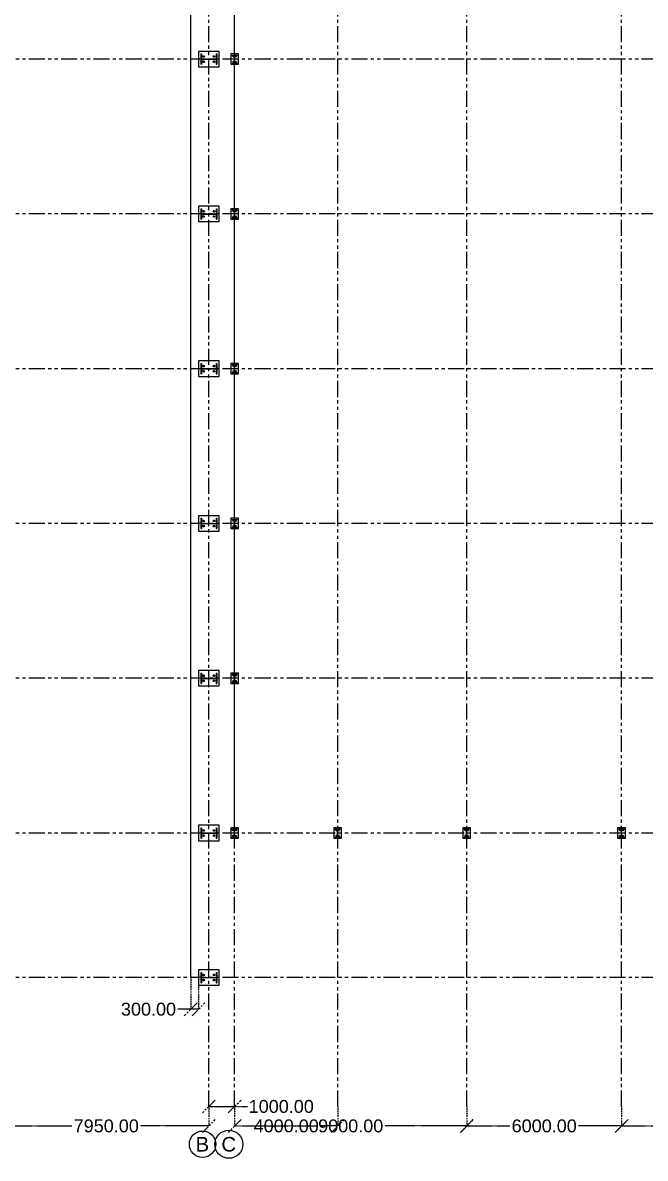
# Model space of a CAD drawing. Header units: inches. Extents: x 8519 to 881470, y -4476 to 84370.
# Drawn here: x 681474 to 705604, y -2002 to 42016 of the extents above; entities that cross this region are included whole.
import ezdxf

# ---------------------------------------------------------------- set-up
doc = ezdxf.new("R2010")
doc.units = ezdxf.units.IN
doc.header["$MEASUREMENT"] = 0
doc.header["$PDMODE"] = 34
doc.linetypes.add('ACAD_ISO03W100', pattern=[30, 12, -18])
doc.linetypes.add('PHANTOM2', pattern=[1.25, 0.625, -0.125, 0.125, -0.125, 0.125, -0.125])
for name, color, linetype in [('axis', 8, 'PHANTOM2'), ('columns', 2, 'Continuous'), ('dimensions', 1, 'PHANTOM2'), ('initial layout', 7, 'Continuous'), ('text', 3, 'Continuous')]:
    doc.layers.add(name, color=color, linetype=linetype)
doc.styles.get("Standard").update_dxf_attribs({"font": 'arial.ttf'})
doc.dimstyles.new('Dim_1', dxfattribs={"dimtxt": 500, "dimasz": 500, "dimexe": 0.0625, "dimexo": 0.0625, "dimgap": 100, "dimtad": 0, "dimtih": 1, "dimtoh": 1, "dimzin": 0, "dimdsep": 46, "dimtxsty": 'Standard', "dimblk": 'OBLIQUE', "dimcen": 0.09, "dimclrd": 256, "dimclre": 256, "dimclrt": 256, "dimadec": 0, "dimazin": 0, "dimtfac": 1, "dimtofl": 0, "dimtmove": 0, "dimatfit": 3, "dimfxl": 1, "dimtfillclr": 256, "dimtolj": 1, "dimtzin": 0, "dimlwe": -1, "dimarcsym": 0})

# ---------------------------------------------------------------- blocks, each defined once
blk = doc.blocks.new('_Oblique')
at = {"color": 0, "linetype": 'ByBlock', "lineweight": -2}
blk.add_line((-0.5, -0.5), (0.5, 0.5), dxfattribs=at)
blk = doc.blocks.new('*D18')
at = {"layer": 'Defpoints', "color": 0, "transparency": 16777216}
for p in [(687987, 5005), (688287, 4705), (687987, 3775)]:
    blk.add_point(p, dxfattribs=at)
at = {"layer": 'dimensions', "linetype": 'ACAD_ISO03W100', "transparency": 16777216}
for p, q in [((687987, 5005), (687987, 3775)), ((688287, 4705), (688287, 3775))]:
    blk.add_line(p, q, dxfattribs=at)
at = {"layer": 'dimensions', "lineweight": -2, "transparency": 16777216}
for p, q in [((687987, 3775), (687487, 3775)), ((688287, 3775), (687987, 3775))]:
    blk.add_line(p, q, dxfattribs=at)
at = {"layer": 'dimensions', "lineweight": -2, "transparency": 16777216, "xscale": 500, "yscale": 500, "zscale": 500, "rotation": 180}
blk.add_blockref('_Oblique', (687987, 3775), dxfattribs=at)
at = {"layer": 'dimensions', "lineweight": -2, "transparency": 16777216, "xscale": 500, "yscale": 500, "zscale": 500}
blk.add_blockref('_Oblique', (688287, 3775), dxfattribs=at)
at = {"layer": 'dimensions', "transparency": 16777216, "insert": (686350, 3775), "char_height": 500, "attachment_point": 5}
blk.add_mtext('\\A1;300.00', dxfattribs=at)
blk = doc.blocks.new('*D61')
at = {"layer": 'Defpoints', "color": 0, "transparency": 16777216}
for p in [(680737, 5), (688687, 5), (680737, -749)]:
    blk.add_point(p, dxfattribs=at)
at = {"layer": 'dimensions', "linetype": 'ACAD_ISO03W100', "transparency": 16777216}
for p, q in [((680737, 5), (680737, -750)), ((688687, 5), (688687, -750))]:
    blk.add_line(p, q, dxfattribs=at)
at = {"layer": 'dimensions', "lineweight": -2, "transparency": 16777216}
for p, q in [((680737, -749), (683383, -749)), ((688687, -749), (686041, -749))]:
    blk.add_line(p, q, dxfattribs=at)
at = {"layer": 'dimensions', "lineweight": -2, "transparency": 16777216, "xscale": 500, "yscale": 500, "zscale": 500, "rotation": 180}
blk.add_blockref('_Oblique', (680737, -749), dxfattribs=at)
at = {"layer": 'dimensions', "lineweight": -2, "transparency": 16777216, "xscale": 500, "yscale": 500, "zscale": 500}
blk.add_blockref('_Oblique', (688687, -749), dxfattribs=at)
at = {"layer": 'dimensions', "transparency": 16777216, "insert": (684712, -749), "char_height": 500, "attachment_point": 5}
blk.add_mtext('\\A1;7950.00', dxfattribs=at)
blk = doc.blocks.new('*D62')
at = {"layer": 'Defpoints', "color": 0, "transparency": 16777216}
for p in [(688687, 5), (689687, 5), (689687, 5)]:
    blk.add_point(p, dxfattribs=at)
at = {"layer": 'dimensions', "lineweight": -2, "transparency": 16777216}
for p, q in [((688687, 5), (689687, 5)), ((689687, 5), (690187, 5))]:
    blk.add_line(p, q, dxfattribs=at)
at = {"layer": 'dimensions', "lineweight": -2, "transparency": 16777216, "xscale": 500, "yscale": 500, "zscale": 500, "rotation": 180}
blk.add_blockref('_Oblique', (688687, 5), dxfattribs=at)
at = {"layer": 'dimensions', "lineweight": -2, "transparency": 16777216, "xscale": 500, "yscale": 500, "zscale": 500}
blk.add_blockref('_Oblique', (689687, 5), dxfattribs=at)
at = {"layer": 'dimensions', "transparency": 16777216, "insert": (691495, 5), "char_height": 500, "attachment_point": 5}
blk.add_mtext('\\A1;1000.00', dxfattribs=at)
blk = doc.blocks.new('*D63')
at = {"layer": 'Defpoints', "color": 0, "transparency": 16777216}
for p in [(689687, 5), (693687, 5), (689687, -749)]:
    blk.add_point(p, dxfattribs=at)
at = {"layer": 'dimensions', "linetype": 'ACAD_ISO03W100', "transparency": 16777216}
for p, q in [((689687, 5), (689687, -750)), ((693687, 5), (693687, -750))]:
    blk.add_line(p, q, dxfattribs=at)
at = {"layer": 'dimensions', "lineweight": -2, "transparency": 16777216}
for p, q in [((689687, -749), (690346, -749)), ((693687, -749), (693029, -749))]:
    blk.add_line(p, q, dxfattribs=at)
at = {"layer": 'dimensions', "lineweight": -2, "transparency": 16777216, "xscale": 500, "yscale": 500, "zscale": 500, "rotation": 180}
blk.add_blockref('_Oblique', (689687, -749), dxfattribs=at)
at = {"layer": 'dimensions', "lineweight": -2, "transparency": 16777216, "xscale": 500, "yscale": 500, "zscale": 500}
blk.add_blockref('_Oblique', (693687, -749), dxfattribs=at)
at = {"layer": 'dimensions', "transparency": 16777216, "insert": (691687, -749), "char_height": 500, "attachment_point": 5}
blk.add_mtext('\\A1;4000.00', dxfattribs=at)
blk = doc.blocks.new('*D64')
at = {"layer": 'Defpoints', "color": 0, "transparency": 16777216}
for p in [(704687, 5), (710687, 5), (704687, -749)]:
    blk.add_point(p, dxfattribs=at)
at = {"layer": 'dimensions', "linetype": 'ACAD_ISO03W100', "transparency": 16777216}
for p, q in [((704687, 5), (704687, -750)), ((710687, 5), (710687, -750))]:
    blk.add_line(p, q, dxfattribs=at)
at = {"layer": 'dimensions', "lineweight": -2, "transparency": 16777216}
for p, q in [((704687, -749), (706355, -749)), ((710687, -749), (709020, -749))]:
    blk.add_line(p, q, dxfattribs=at)
at = {"layer": 'dimensions', "lineweight": -2, "transparency": 16777216, "xscale": 500, "yscale": 500, "zscale": 500, "rotation": 180}
blk.add_blockref('_Oblique', (704687, -749), dxfattribs=at)
at = {"layer": 'dimensions', "lineweight": -2, "transparency": 16777216, "xscale": 500, "yscale": 500, "zscale": 500}
blk.add_blockref('_Oblique', (710687, -749), dxfattribs=at)
at = {"layer": 'dimensions', "transparency": 16777216, "insert": (707687, -749), "char_height": 500, "attachment_point": 5}
blk.add_mtext('\\A1;6000.00', dxfattribs=at)
blk = doc.blocks.new('*D70')
at = {"layer": 'Defpoints', "color": 0, "transparency": 16777216}
for p in [(689687, 5), (698687, 5), (698687, -749)]:
    blk.add_point(p, dxfattribs=at)
at = {"layer": 'dimensions', "linetype": 'ACAD_ISO03W100', "transparency": 16777216}
for p, q in [((689687, 5), (689687, -750)), ((698687, 5), (698687, -750))]:
    blk.add_line(p, q, dxfattribs=at)
at = {"layer": 'dimensions', "lineweight": -2, "transparency": 16777216}
for p, q in [((689687, -749), (692856, -749)), ((698687, -749), (695519, -749))]:
    blk.add_line(p, q, dxfattribs=at)
at = {"layer": 'dimensions', "lineweight": -2, "transparency": 16777216, "xscale": 500, "yscale": 500, "zscale": 500, "rotation": 180}
blk.add_blockref('_Oblique', (689687, -749), dxfattribs=at)
at = {"layer": 'dimensions', "lineweight": -2, "transparency": 16777216, "xscale": 500, "yscale": 500, "zscale": 500}
blk.add_blockref('_Oblique', (698687, -749), dxfattribs=at)
at = {"layer": 'dimensions', "transparency": 16777216, "insert": (694187, -749), "char_height": 500, "attachment_point": 5}
blk.add_mtext('\\A1;9000.00', dxfattribs=at)
blk = doc.blocks.new('*D71')
at = {"layer": 'Defpoints', "color": 0, "transparency": 16777216}
for p in [(698687, 5), (704687, 5), (704687, -749)]:
    blk.add_point(p, dxfattribs=at)
at = {"layer": 'dimensions', "linetype": 'ACAD_ISO03W100', "transparency": 16777216}
for p, q in [((698687, 5), (698687, -750)), ((704687, 5), (704687, -750))]:
    blk.add_line(p, q, dxfattribs=at)
at = {"layer": 'dimensions', "lineweight": -2, "transparency": 16777216}
for p, q in [((698687, -749), (700355, -749)), ((704687, -749), (703020, -749))]:
    blk.add_line(p, q, dxfattribs=at)
at = {"layer": 'dimensions', "lineweight": -2, "transparency": 16777216, "xscale": 500, "yscale": 500, "zscale": 500, "rotation": 180}
blk.add_blockref('_Oblique', (698687, -749), dxfattribs=at)
at = {"layer": 'dimensions', "lineweight": -2, "transparency": 16777216, "xscale": 500, "yscale": 500, "zscale": 500}
blk.add_blockref('_Oblique', (704687, -749), dxfattribs=at)
at = {"layer": 'dimensions', "transparency": 16777216, "insert": (701687, -749), "char_height": 500, "attachment_point": 5}
blk.add_mtext('\\A1;6000.00', dxfattribs=at)

msp = doc.modelspace()

# ---------------------------------------------------------------- linework, layer by layer
at = {"layer": 'axis', "ltscale": 1000}
for p, q in [((688687.275, 5.309), (688687.275, 83038.138)), ((689687.275, 5.309), (689687.275, 83038.138)), ((693687.275, 5.309), (693687.275, 83038.138)), ((698687.275, 5.309), (698687.275, 83038.138)), ((704687.275, 5.309), (704687.275, 83038.138)), ((753587.275, 40605.309), (661787.275, 40605.309)), ((753587.275, 40605.309), (661787.275, 40605.309)), ((753587.275, 40605.309), (661787.275, 40605.309)), ((753587.275, 40605.309), (661787.275, 40605.309)), ((753587.275, 34605.309), (661787.275, 34605.309)), ((753587.275, 34605.309), (661787.275, 34605.309)), ((753587.275, 34605.309), (661787.275, 34605.309)), ((753587.275, 34605.309), (661787.275, 34605.309)), ((753587.275, 28605.309), (661787.275, 28605.309)), ((753587.275, 28605.309), (661787.275, 28605.309)), ((753587.275, 28605.309), (661787.275, 28605.309)), ((753587.275, 28605.309), (661787.275, 28605.309)), ((753587.275, 22605.309), (661787.275, 22605.309)), ((753587.275, 22605.309), (661787.275, 22605.309)), ((753587.275, 22605.309), (661787.275, 22605.309)), ((753587.275, 22605.309), (661787.275, 22605.309)), ((753587.275, 16605.309), (661787.275, 16605.309)), ((753587.275, 16605.309), (661787.275, 16605.309)), ((753587.275, 16605.309), (661787.275, 16605.309)), ((753587.275, 16605.309), (661787.275, 16605.309)), ((753587.275, 10605.309), (661787.275, 10605.309)), ((753587.275, 10605.309), (661787.275, 10605.309)), ((753587.275, 10605.309), (661787.275, 10605.309)), ((753587.275, 10605.309), (661787.275, 10605.309)), ((753587.275, 5005.309), (661787.275, 5005.309))]:
    msp.add_line(p, q, dxfattribs=at)
at = {"layer": 'columns'}
for p, q in [((688372.288, 40805.313), (688372.288, 40405.313)), ((688372.288, 40805.313), (688402.288, 40805.313)), ((688387.288, 40610.313), (688987.288, 40610.313)), ((688387.288, 40600.313), (688987.288, 40600.313)), ((688402.288, 40805.313), (688402.288, 40405.313)), ((688447.288, 40705.313), (688527.288, 40705.313)), ((688447.288, 40505.313), (688527.288, 40505.313)), ((688487.288, 40705.313), (688487.288, 40745.313)), ((688487.288, 40705.313), (688487.288, 40665.313)), ((688487.288, 40505.313), (688487.288, 40545.313)), ((688487.288, 40505.313), (688487.288, 40465.313)), ((688847.288, 40705.313), (688927.288, 40705.313)), ((688847.288, 40505.313), (688927.288, 40505.313)), ((688887.288, 40705.313), (688887.288, 40745.313)), ((688887.288, 40705.313), (688887.288, 40665.313)), ((688887.288, 40505.313), (688887.288, 40545.313)), ((688887.288, 40505.313), (688887.288, 40465.313)), ((688972.288, 40805.313), (688972.288, 40405.313)), ((688972.288, 40805.313), (689002.288, 40805.313)), ((689002.288, 40805.313), (689002.288, 40405.313)), ((689589.775, 40762.809), (689789.775, 40762.809)), ((689589.775, 40747.809), (689589.775, 40762.809)), ((689589.775, 40747.809), (689789.775, 40747.809)), ((689639.775, 40705.309), (689619.775, 40705.309)), ((689639.775, 40505.309), (689619.775, 40505.309)), ((689639.775, 40685.309), (689639.775, 40725.309)), ((689639.775, 40705.309), (689659.775, 40705.309)), ((689639.775, 40485.309), (689639.775, 40525.309)), ((689639.775, 40505.309), (689659.775, 40505.309)), ((689687.275, 40455.309), (689687.275, 40755.309)), ((689692.275, 40455.309), (689692.275, 40755.309)), ((689739.775, 40705.309), (689719.775, 40705.309)), ((689739.775, 40505.309), (689719.775, 40505.309)), ((689739.775, 40685.309), (689739.775, 40725.309)), ((689739.775, 40705.309), (689759.775, 40705.309)), ((689739.775, 40485.309), (689739.775, 40525.309)), ((689739.775, 40505.309), (689759.775, 40505.309)), ((689789.775, 40747.809), (689789.775, 40762.809)), ((688372.288, 40405.313), (688402.288, 40405.313)), ((688972.288, 40405.313), (689002.288, 40405.313)), ((689589.775, 40462.809), (689789.775, 40462.809)), ((689589.775, 40447.809), (689589.775, 40462.809)), ((689589.775, 40447.809), (689789.775, 40447.809)), ((689789.775, 40447.809), (689789.775, 40462.809)), ((688372.288, 34805.313), (688372.288, 34405.313)), ((688372.288, 34805.313), (688402.288, 34805.313)), ((688402.288, 34805.313), (688402.288, 34405.313)), ((688972.288, 34805.313), (688972.288, 34405.313)), ((688972.288, 34805.313), (689002.288, 34805.313)), ((689002.288, 34805.313), (689002.288, 34405.313)), ((688372.288, 34405.313), (688402.288, 34405.313)), ((688387.288, 34610.313), (688987.288, 34610.313)), ((688387.288, 34600.313), (688987.288, 34600.313)), ((688447.288, 34705.313), (688527.288, 34705.313)), ((688447.288, 34505.313), (688527.288, 34505.313)), ((688487.288, 34705.313), (688487.288, 34745.313)), ((688487.288, 34705.313), (688487.288, 34665.313)), ((688487.288, 34505.313), (688487.288, 34545.313)), ((688487.288, 34505.313), (688487.288, 34465.313)), ((688847.288, 34705.313), (688927.288, 34705.313)), ((688847.288, 34505.313), (688927.288, 34505.313)), ((688887.288, 34705.313), (688887.288, 34745.313)), ((688887.288, 34705.313), (688887.288, 34665.313)), ((688887.288, 34505.313), (688887.288, 34545.313)), ((688887.288, 34505.313), (688887.288, 34465.313)), ((688972.288, 34405.313), (689002.288, 34405.313)), ((689589.775, 34762.809), (689789.775, 34762.809)), ((689589.775, 34747.809), (689589.775, 34762.809)), ((689589.775, 34747.809), (689789.775, 34747.809)), ((689589.775, 34462.809), (689789.775, 34462.809)), ((689589.775, 34447.809), (689589.775, 34462.809)), ((689589.775, 34447.809), (689789.775, 34447.809)), ((689639.775, 34705.309), (689619.775, 34705.309)), ((689639.775, 34505.309), (689619.775, 34505.309)), ((689639.775, 34685.309), (689639.775, 34725.309)), ((689639.775, 34705.309), (689659.775, 34705.309)), ((689639.775, 34485.309), (689639.775, 34525.309)), ((689639.775, 34505.309), (689659.775, 34505.309)), ((689687.275, 34455.309), (689687.275, 34755.309)), ((689692.275, 34455.309), (689692.275, 34755.309)), ((689739.775, 34705.309), (689719.775, 34705.309)), ((689739.775, 34505.309), (689719.775, 34505.309)), ((689739.775, 34685.309), (689739.775, 34725.309)), ((689739.775, 34705.309), (689759.775, 34705.309)), ((689739.775, 34485.309), (689739.775, 34525.309)), ((689739.775, 34505.309), (689759.775, 34505.309)), ((689789.775, 34747.809), (689789.775, 34762.809)), ((689789.775, 34447.809), (689789.775, 34462.809)), ((688372.288, 28805.313), (688372.288, 28405.313)), ((688372.288, 28805.313), (688402.288, 28805.313)), ((688402.288, 28805.313), (688402.288, 28405.313)), ((688447.288, 28705.313), (688527.288, 28705.313)), ((688487.288, 28705.313), (688487.288, 28745.313)), ((688487.288, 28705.313), (688487.288, 28665.313)), ((688847.288, 28705.313), (688927.288, 28705.313)), ((688887.288, 28705.313), (688887.288, 28745.313)), ((688887.288, 28705.313), (688887.288, 28665.313)), ((688972.288, 28805.313), (688972.288, 28405.313)), ((688972.288, 28805.313), (689002.288, 28805.313)), ((689002.288, 28805.313), (689002.288, 28405.313)), ((689589.775, 28762.809), (689789.775, 28762.809)), ((689589.775, 28747.809), (689589.775, 28762.809)), ((689589.775, 28747.809), (689789.775, 28747.809)), ((689639.775, 28705.309), (689619.775, 28705.309)), ((689639.775, 28685.309), (689639.775, 28725.309)), ((689639.775, 28705.309), (689659.775, 28705.309)), ((689687.275, 28455.309), (689687.275, 28755.309)), ((689692.275, 28455.309), (689692.275, 28755.309)), ((689739.775, 28705.309), (689719.775, 28705.309)), ((689739.775, 28685.309), (689739.775, 28725.309)), ((689739.775, 28705.309), (689759.775, 28705.309)), ((689789.775, 28747.809), (689789.775, 28762.809)), ((688372.288, 28405.313), (688402.288, 28405.313)), ((688387.288, 28610.313), (688987.288, 28610.313)), ((688387.288, 28600.313), (688987.288, 28600.313)), ((688447.288, 28505.313), (688527.288, 28505.313)), ((688487.288, 28505.313), (688487.288, 28545.313)), ((688487.288, 28505.313), (688487.288, 28465.313)), ((688847.288, 28505.313), (688927.288, 28505.313)), ((688887.288, 28505.313), (688887.288, 28545.313)), ((688887.288, 28505.313), (688887.288, 28465.313)), ((688972.288, 28405.313), (689002.288, 28405.313)), ((689589.775, 28462.809), (689789.775, 28462.809)), ((689589.775, 28447.809), (689589.775, 28462.809)), ((689589.775, 28447.809), (689789.775, 28447.809)), ((689639.775, 28505.309), (689619.775, 28505.309)), ((689639.775, 28485.309), (689639.775, 28525.309)), ((689639.775, 28505.309), (689659.775, 28505.309)), ((689739.775, 28505.309), (689719.775, 28505.309)), ((689739.775, 28485.309), (689739.775, 28525.309)), ((689739.775, 28505.309), (689759.775, 28505.309)), ((689789.775, 28447.809), (689789.775, 28462.809)), ((688372.288, 22805.313), (688372.288, 22405.313)), ((688372.288, 22805.313), (688402.288, 22805.313)), ((688387.288, 22610.313), (688987.288, 22610.313)), ((688387.288, 22600.313), (688987.288, 22600.313)), ((688402.288, 22805.313), (688402.288, 22405.313)), ((688447.288, 22705.313), (688527.288, 22705.313)), ((688447.288, 22505.313), (688527.288, 22505.313)), ((688487.288, 22705.313), (688487.288, 22745.313)), ((688487.288, 22705.313), (688487.288, 22665.313)), ((688487.288, 22505.313), (688487.288, 22545.313)), ((688487.288, 22505.313), (688487.288, 22465.313)), ((688847.288, 22705.313), (688927.288, 22705.313)), ((688847.288, 22505.313), (688927.288, 22505.313)), ((688887.288, 22705.313), (688887.288, 22745.313)), ((688887.288, 22705.313), (688887.288, 22665.313)), ((688887.288, 22505.313), (688887.288, 22545.313)), ((688887.288, 22505.313), (688887.288, 22465.313)), ((688972.288, 22805.313), (688972.288, 22405.313)), ((688972.288, 22805.313), (689002.288, 22805.313)), ((689002.288, 22805.313), (689002.288, 22405.313)), ((689589.775, 22762.809), (689789.775, 22762.809)), ((689589.775, 22747.809), (689589.775, 22762.809)), ((689589.775, 22747.809), (689789.775, 22747.809)), ((689589.775, 22462.809), (689789.775, 22462.809)), ((689589.775, 22447.809), (689589.775, 22462.809)), ((689639.775, 22705.309), (689619.775, 22705.309)), ((689639.775, 22505.309), (689619.775, 22505.309)), ((689639.775, 22685.309), (689639.775, 22725.309)), ((689639.775, 22705.309), (689659.775, 22705.309)), ((689639.775, 22485.309), (689639.775, 22525.309)), ((689639.775, 22505.309), (689659.775, 22505.309)), ((689687.275, 22455.309), (689687.275, 22755.309)), ((689692.275, 22455.309), (689692.275, 22755.309)), ((689739.775, 22705.309), (689719.775, 22705.309)), ((689739.775, 22505.309), (689719.775, 22505.309)), ((689739.775, 22685.309), (689739.775, 22725.309)), ((689739.775, 22705.309), (689759.775, 22705.309)), ((689739.775, 22485.309), (689739.775, 22525.309)), ((689739.775, 22505.309), (689759.775, 22505.309)), ((689789.775, 22747.809), (689789.775, 22762.809)), ((689789.775, 22447.809), (689789.775, 22462.809)), ((688372.288, 22405.313), (688402.288, 22405.313)), ((688972.288, 22405.313), (689002.288, 22405.313)), ((689589.775, 22447.809), (689789.775, 22447.809)), ((688372.288, 16805.313), (688372.288, 16405.313)), ((688372.288, 16805.313), (688402.288, 16805.313)), ((688402.288, 16805.313), (688402.288, 16405.313)), ((688487.288, 16705.313), (688487.288, 16745.313)), ((688887.288, 16705.313), (688887.288, 16745.313)), ((688972.288, 16805.313), (688972.288, 16405.313)), ((688972.288, 16805.313), (689002.288, 16805.313)), ((689002.288, 16805.313), (689002.288, 16405.313)), ((689589.775, 16762.809), (689789.775, 16762.809)), ((689589.775, 16747.809), (689589.775, 16762.809)), ((689589.775, 16747.809), (689789.775, 16747.809)), ((689687.275, 16455.309), (689687.275, 16755.309)), ((689692.275, 16455.309), (689692.275, 16755.309)), ((689789.775, 16747.809), (689789.775, 16762.809)), ((688372.288, 16405.313), (688402.288, 16405.313)), ((688387.288, 16610.313), (688987.288, 16610.313)), ((688387.288, 16600.313), (688987.288, 16600.313)), ((688447.288, 16705.313), (688527.288, 16705.313)), ((688447.288, 16505.313), (688527.288, 16505.313)), ((688487.288, 16705.313), (688487.288, 16665.313)), ((688487.288, 16505.313), (688487.288, 16545.313)), ((688487.288, 16505.313), (688487.288, 16465.313)), ((688847.288, 16705.313), (688927.288, 16705.313)), ((688847.288, 16505.313), (688927.288, 16505.313)), ((688887.288, 16705.313), (688887.288, 16665.313)), ((688887.288, 16505.313), (688887.288, 16545.313)), ((688887.288, 16505.313), (688887.288, 16465.313)), ((688972.288, 16405.313), (689002.288, 16405.313)), ((689589.775, 16462.809), (689789.775, 16462.809)), ((689589.775, 16447.809), (689589.775, 16462.809)), ((689589.775, 16447.809), (689789.775, 16447.809)), ((689639.775, 16705.309), (689619.775, 16705.309)), ((689639.775, 16505.309), (689619.775, 16505.309)), ((689639.775, 16685.309), (689639.775, 16725.309)), ((689639.775, 16705.309), (689659.775, 16705.309)), ((689639.775, 16485.309), (689639.775, 16525.309)), ((689639.775, 16505.309), (689659.775, 16505.309)), ((689739.775, 16705.309), (689719.775, 16705.309)), ((689739.775, 16505.309), (689719.775, 16505.309)), ((689739.775, 16685.309), (689739.775, 16725.309)), ((689739.775, 16705.309), (689759.775, 16705.309)), ((689739.775, 16485.309), (689739.775, 16525.309)), ((689739.775, 16505.309), (689759.775, 16505.309)), ((689789.775, 16447.809), (689789.775, 16462.809)), ((688372.288, 10805.313), (688372.288, 10405.313)), ((688372.288, 10805.313), (688402.288, 10805.313)), ((688387.288, 10610.313), (688987.288, 10610.313)), ((688387.288, 10600.313), (688987.288, 10600.313)), ((688402.288, 10805.313), (688402.288, 10405.313)), ((688447.288, 10705.313), (688527.288, 10705.313)), ((688487.288, 10705.313), (688487.288, 10745.313)), ((688487.288, 10705.313), (688487.288, 10665.313)), ((688847.288, 10705.313), (688927.288, 10705.313)), ((688887.288, 10705.313), (688887.288, 10745.313)), ((688887.288, 10705.313), (688887.288, 10665.313)), ((688972.288, 10805.313), (688972.288, 10405.313)), ((688972.288, 10805.313), (689002.288, 10805.313)), ((689002.288, 10805.313), (689002.288, 10405.313)), ((689584.775, 10762.809), (689784.775, 10762.809)), ((689584.775, 10747.809), (689584.775, 10762.809)), ((689584.775, 10747.809), (689784.775, 10747.809)), ((689634.775, 10705.309), (689614.775, 10705.309)), ((689634.775, 10685.309), (689634.775, 10725.309)), ((689634.775, 10705.309), (689654.775, 10705.309)), ((689682.275, 10455.309), (689682.275, 10755.309)), ((689687.275, 10455.309), (689687.275, 10755.309)), ((689734.775, 10705.309), (689714.775, 10705.309)), ((689734.775, 10685.309), (689734.775, 10725.309)), ((689734.775, 10705.309), (689754.775, 10705.309)), ((689784.775, 10747.809), (689784.775, 10762.809)), ((693582.275, 10762.809), (693782.275, 10762.809)), ((693582.275, 10747.809), (693582.275, 10762.809)), ((693582.275, 10747.809), (693782.275, 10747.809)), ((693632.275, 10705.309), (693612.275, 10705.309)), ((693632.275, 10685.309), (693632.275, 10725.309)), ((693632.275, 10705.309), (693652.275, 10705.309)), ((693679.775, 10455.309), (693679.775, 10755.309)), ((693684.775, 10455.309), (693684.775, 10755.309)), ((693732.275, 10705.309), (693712.275, 10705.309)), ((693732.275, 10685.309), (693732.275, 10725.309)), ((693732.275, 10705.309), (693752.275, 10705.309)), ((693782.275, 10747.809), (693782.275, 10762.809)), ((698582.275, 10762.809), (698782.275, 10762.809)), ((698582.275, 10747.809), (698582.275, 10762.809)), ((698582.275, 10747.809), (698782.275, 10747.809)), ((698632.275, 10705.309), (698612.275, 10705.309)), ((698632.275, 10685.309), (698632.275, 10725.309)), ((698632.275, 10705.309), (698652.275, 10705.309)), ((698679.775, 10455.309), (698679.775, 10755.309)), ((698684.775, 10455.309), (698684.775, 10755.309)), ((698732.275, 10705.309), (698712.275, 10705.309)), ((698732.275, 10685.309), (698732.275, 10725.309)), ((698732.275, 10705.309), (698752.275, 10705.309)), ((698782.275, 10747.809), (698782.275, 10762.809)), ((704582.275, 10762.809), (704782.275, 10762.809)), ((704582.275, 10747.809), (704582.275, 10762.809)), ((704582.275, 10747.809), (704782.275, 10747.809)), ((704632.275, 10705.309), (704612.275, 10705.309)), ((704632.275, 10685.309), (704632.275, 10725.309)), ((704632.275, 10705.309), (704652.275, 10705.309)), ((704679.775, 10455.309), (704679.775, 10755.309)), ((704684.775, 10455.309), (704684.775, 10755.309)), ((704732.275, 10705.309), (704712.275, 10705.309)), ((704732.275, 10685.309), (704732.275, 10725.309)), ((704732.275, 10705.309), (704752.275, 10705.309)), ((704782.275, 10747.809), (704782.275, 10762.809)), ((688372.288, 10405.313), (688402.288, 10405.313)), ((688447.288, 10505.313), (688527.288, 10505.313)), ((688487.288, 10505.313), (688487.288, 10545.313)), ((688487.288, 10505.313), (688487.288, 10465.313)), ((688847.288, 10505.313), (688927.288, 10505.313)), ((688887.288, 10505.313), (688887.288, 10545.313)), ((688887.288, 10505.313), (688887.288, 10465.313)), ((688972.288, 10405.313), (689002.288, 10405.313)), ((689584.775, 10462.809), (689784.775, 10462.809)), ((689584.775, 10447.809), (689584.775, 10462.809)), ((689584.775, 10447.809), (689784.775, 10447.809)), ((689634.775, 10505.309), (689614.775, 10505.309)), ((689634.775, 10485.309), (689634.775, 10525.309)), ((689634.775, 10505.309), (689654.775, 10505.309)), ((689734.775, 10505.309), (689714.775, 10505.309)), ((689734.775, 10485.309), (689734.775, 10525.309)), ((689734.775, 10505.309), (689754.775, 10505.309)), ((689784.775, 10447.809), (689784.775, 10462.809)), ((693582.275, 10462.809), (693782.275, 10462.809)), ((693582.275, 10447.809), (693582.275, 10462.809)), ((693582.275, 10447.809), (693782.275, 10447.809)), ((693632.275, 10505.309), (693612.275, 10505.309)), ((693632.275, 10485.309), (693632.275, 10525.309)), ((693632.275, 10505.309), (693652.275, 10505.309)), ((693732.275, 10505.309), (693712.275, 10505.309)), ((693732.275, 10485.309), (693732.275, 10525.309)), ((693732.275, 10505.309), (693752.275, 10505.309)), ((693782.275, 10447.809), (693782.275, 10462.809)), ((698582.275, 10462.809), (698782.275, 10462.809)), ((698582.275, 10447.809), (698582.275, 10462.809)), ((698582.275, 10447.809), (698782.275, 10447.809)), ((698632.275, 10505.309), (698612.275, 10505.309)), ((698632.275, 10485.309), (698632.275, 10525.309)), ((698632.275, 10505.309), (698652.275, 10505.309)), ((698732.275, 10505.309), (698712.275, 10505.309)), ((698732.275, 10485.309), (698732.275, 10525.309)), ((698732.275, 10505.309), (698752.275, 10505.309)), ((698782.275, 10447.809), (698782.275, 10462.809)), ((704582.275, 10462.809), (704782.275, 10462.809)), ((704582.275, 10447.809), (704582.275, 10462.809)), ((704582.275, 10447.809), (704782.275, 10447.809)), ((704632.275, 10505.309), (704612.275, 10505.309)), ((704632.275, 10485.309), (704632.275, 10525.309)), ((704632.275, 10505.309), (704652.275, 10505.309)), ((704732.275, 10505.309), (704712.275, 10505.309)), ((704732.275, 10485.309), (704732.275, 10525.309)), ((704732.275, 10505.309), (704752.275, 10505.309)), ((704782.275, 10447.809), (704782.275, 10462.809)), ((688372.288, 5205.309), (688372.288, 4805.309)), ((688372.288, 5205.309), (688402.288, 5205.309)), ((688387.288, 5010.309), (688987.288, 5010.309)), ((688387.288, 5000.309), (688987.288, 5000.309)), ((688402.288, 5205.309), (688402.288, 4805.309)), ((688447.288, 5105.309), (688527.288, 5105.309)), ((688447.288, 4905.309), (688527.288, 4905.309)), ((688487.288, 5105.309), (688487.288, 5145.309)), ((688487.288, 5105.309), (688487.288, 5065.309)), ((688487.288, 4905.309), (688487.288, 4945.309)), ((688487.288, 4905.309), (688487.288, 4865.309)), ((688847.288, 5105.309), (688927.288, 5105.309)), ((688847.288, 4905.309), (688927.288, 4905.309)), ((688887.288, 5105.309), (688887.288, 5145.309)), ((688887.288, 5105.309), (688887.288, 5065.309)), ((688887.288, 4905.309), (688887.288, 4945.309)), ((688887.288, 4905.309), (688887.288, 4865.309)), ((688972.288, 5205.309), (688972.288, 4805.309)), ((688972.288, 5205.309), (689002.288, 5205.309)), ((689002.288, 5205.309), (689002.288, 4805.309)), ((688372.288, 4805.309), (688402.288, 4805.309)), ((688972.288, 4805.309), (689002.288, 4805.309))]:
    msp.add_line(p, q, dxfattribs=at)
for points in [[(688287.288, 40305.313), (689087.288, 40305.313), (689087.288, 40905.313), (688287.288, 40905.313)], [(689839.775, 40405.309), (689839.775, 40805.309), (689539.775, 40805.309), (689539.775, 40405.309)], [(688287.288, 34305.313), (689087.288, 34305.313), (689087.288, 34905.313), (688287.288, 34905.313)], [(689839.775, 34405.309), (689839.775, 34805.309), (689539.775, 34805.309), (689539.775, 34405.309)], [(688287.288, 28305.313), (689087.288, 28305.313), (689087.288, 28905.313), (688287.288, 28905.313)], [(689839.775, 28405.309), (689839.775, 28805.309), (689539.775, 28805.309), (689539.775, 28405.309)], [(688287.288, 22305.313), (689087.288, 22305.313), (689087.288, 22905.313), (688287.288, 22905.313)], [(689839.775, 22405.309), (689839.775, 22805.309), (689539.775, 22805.309), (689539.775, 22405.309)], [(688287.288, 16305.313), (689087.288, 16305.313), (689087.288, 16905.313), (688287.288, 16905.313)], [(689839.775, 16405.309), (689839.775, 16805.309), (689539.775, 16805.309), (689539.775, 16405.309)], [(688287.288, 10305.313), (689087.288, 10305.313), (689087.288, 10905.313), (688287.288, 10905.313)], [(689834.775, 10405.309), (689834.775, 10805.309), (689534.775, 10805.309), (689534.775, 10405.309)], [(693832.275, 10405.309), (693832.275, 10805.309), (693532.275, 10805.309), (693532.275, 10405.309)], [(698832.275, 10405.309), (698832.275, 10805.309), (698532.275, 10805.309), (698532.275, 10405.309)], [(704832.275, 10405.309), (704832.275, 10805.309), (704532.275, 10805.309), (704532.275, 10405.309)], [(688287.288, 4705.309), (689087.288, 4705.309), (689087.288, 5305.309), (688287.288, 5305.309)]]:
    msp.add_lwpolyline(points, close=True, dxfattribs=at)
for centre, radius in [((688487.288, 40705.313), 30), ((688487.288, 40505.313), 30), ((688887.288, 40705.313), 30), ((688887.288, 40505.313), 30), ((689639.775, 40705.309), 15), ((689639.775, 40505.309), 15), ((689739.775, 40705.309), 15), ((689739.775, 40505.309), 15), ((688487.288, 34705.313), 30), ((688487.288, 34505.313), 30), ((688887.288, 34705.313), 30), ((688887.288, 34505.313), 30), ((689639.775, 34705.309), 15), ((689639.775, 34505.309), 15), ((689739.775, 34705.309), 15), ((689739.775, 34505.309), 15), ((688487.288, 28705.313), 30), ((688887.288, 28705.313), 30), ((689639.775, 28705.309), 15), ((689739.775, 28705.309), 15), ((688487.288, 28505.313), 30), ((688887.288, 28505.313), 30), ((689639.775, 28505.309), 15), ((689739.775, 28505.309), 15), ((688487.288, 22705.313), 30), ((688487.288, 22505.313), 30), ((688887.288, 22705.313), 30), ((688887.288, 22505.313), 30), ((689639.775, 22705.309), 15), ((689639.775, 22505.309), 15), ((689739.775, 22705.309), 15), ((689739.775, 22505.309), 15), ((688487.288, 16705.313), 30), ((688887.288, 16705.313), 30), ((688487.288, 16505.313), 30), ((688887.288, 16505.313), 30), ((689639.775, 16705.309), 15), ((689639.775, 16505.309), 15), ((689739.775, 16705.309), 15), ((689739.775, 16505.309), 15), ((688487.288, 10705.313), 30), ((688887.288, 10705.313), 30), ((689634.775, 10705.309), 15), ((689734.775, 10705.309), 15), ((693632.275, 10705.309), 15), ((693732.275, 10705.309), 15), ((698632.275, 10705.309), 15), ((698732.275, 10705.309), 15), ((704632.275, 10705.309), 15), ((704732.275, 10705.309), 15), ((688487.288, 10505.313), 30), ((688887.288, 10505.313), 30), ((689634.775, 10505.309), 15), ((689734.775, 10505.309), 15), ((693632.275, 10505.309), 15), ((693732.275, 10505.309), 15), ((698632.275, 10505.309), 15), ((698732.275, 10505.309), 15), ((704632.275, 10505.309), 15), ((704732.275, 10505.309), 15), ((688487.288, 5105.309), 30), ((688487.288, 4905.309), 30), ((688887.288, 5105.309), 30), ((688887.288, 4905.309), 30)]:
    msp.add_circle(centre, radius, dxfattribs=at)
at = {"layer": 'initial layout'}
for p, q in [((687987.288, 5005.309), (687987.288, 76205.313)), ((689684.775, 10605.309), (689690.278, 76205.313))]:
    msp.add_line(p, q, dxfattribs=at)
at = {"layer": 'text'}
for centre, radius in [((688445.173, -1458.12), 512.583), ((689463.089, -1458.12), 543.627)]:
    msp.add_circle(centre, radius, dxfattribs=at)

# ---------------------------------------------------------------- texts
for s, p in [('B', (688174.127, -1740.532)), ('C', (689174.127, -1740.532))]:
    msp.add_text(s, height=564.824, dxfattribs=at).set_placement(p)

# ---------------------------------------------------------------- dimensions: what is measured, and where the dimension line sits
at = {"layer": 'dimensions'}
for base, p1, p2, picture, middle in [((687987.288, 3774.797), (688287.288, 4705.309), (687987.288, 5005.309), '*D18', (686350.453, 3774.797)), ((680737.275, -749.442), (688687.275, 5.309), (680737.275, 5.309), '*D61', (684712.275, -749.442)), ((689687.275, 5.309), (688687.275, 5.309), (689687.275, 5.309), '*D62', (691494.983, 5.309)), ((689687.275, -749.442), (693687.275, 5.309), (689687.275, 5.309), '*D63', (691687.275, -749.442)), ((704687.275, -749.442), (710687.275, 5.309), (704687.275, 5.309), '*D64', (707687.275, -749.442))]:
    dim = msp.add_linear_dim(base=base, p1=p1, p2=p2, dimstyle='Dim_1', dxfattribs=at)
    dim.commit()
    dim.dimension.update_dxf_attribs({"geometry": picture, "text_midpoint": middle})
for base, p1, p2, picture, middle in [((698687.275, -749.442), (689687.275, 5.309), (698687.275, 5.309), '*D70', (694187.275, -749.442)), ((704687.275, -749.442), (698687.275, 5.309), (704687.275, 5.309), '*D71', (701687.275, -749.442))]:
    dim = msp.add_linear_dim(base=base, p1=p1, p2=p2, dimstyle='Dim_1', override={"dimtmove": 1}, dxfattribs=at)
    dim.commit()
    dim.dimension.update_dxf_attribs({"geometry": picture, "text_midpoint": middle})

doc.saveas('drawing.dxf')
